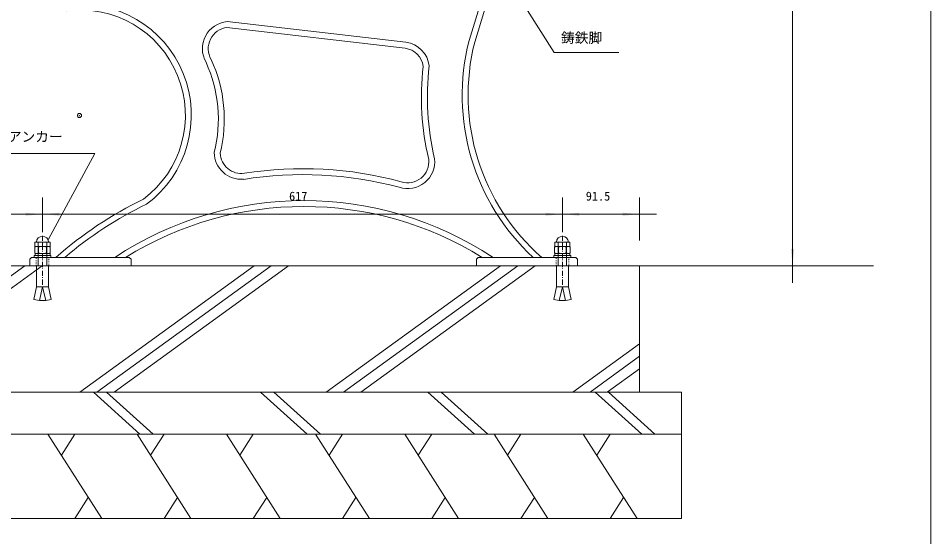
# Model space of a CAD drawing. Units: millimetres, scale not verified. Extents: x -1950 to 1950, y -1375 to 1375.
# Drawn here: x 867 to 1950, y -766 to -150 of the extents above; entities that cross this region are included whole.
import ezdxf
from ezdxf.enums import TextEntityAlignment as Align

# ---------------------------------------------------------------- set-up
doc = ezdxf.new("R2010")
doc.units = ezdxf.units.MM
doc.header["$LTSCALE"] = 10
doc.header["$PDMODE"] = 32
doc.header["$PDSIZE"] = 5
doc.linetypes.add('USER5', pattern=[0.208282, 0.069427, -0.138855])
doc.linetypes.add('USER6', pattern=[1.041641, 0.625, -0.208282, 0.069427, -0.138931])
doc.layers.add('0-1_IMPORTED', color=30, linetype='Continuous', lineweight=18)
doc.styles.add('ＭＳ ゴシック', font='')
doc.styles.get('ＭＳ ゴシック').set_extended_font_data('MS Gothic')

msp = doc.modelspace()

# ---------------------------------------------------------------- linework, layer by layer
at = {"layer": '0-1_IMPORTED', "color": 1}
for p, q in [((1786, 405.79), (1786, -444.21)), ((816, -310.77), (957.98, -310.77)), ((957.98, -310.77), (903.03, -412.55)), ((895.88, -404.21), (895.88, -362.86)), ((895.88, -404.21), (895.88, -362.86)), ((1512.84, -404.21), (1512.84, -362.86)), ((1512.84, -404.21), (1512.84, -362.86)), ((1604.38, -414.25), (1604.38, -362.86)), ((804.38, -382.86), (895.88, -382.86)), ((875.88, -382.86), (895.88, -382.86)), ((895.88, -382.86), (915.88, -382.86)), ((895.88, -382.86), (1512.84, -382.86)), ((1492.84, -382.86), (1512.84, -382.86)), ((1512.84, -382.86), (1604.38, -382.86)), ((1512.84, -382.86), (1532.84, -382.86)), ((1604.38, -382.86), (1624.38, -382.86)), ((1684, -444.21), (1806, -444.21)), ((1786, -444.21), (1786, -464.21))]:
    msp.add_line(p, q, dxfattribs=at)
at = {"layer": '0-1_IMPORTED'}
for p, q in [((1565.26, 357.33), (1402.01, -176.67)), ((1571.95, 355.29), (1408.8, -178.39)), ((1114.76, -161.09), (1326.41, -185.63)), ((1115.06, -154.08), (1327.22, -178.68)), ((888.73, -416.12), (903.03, -416.12)), ((888.73, -416.12), (903.03, -416.12)), ((891.26, -428.81), (891.26, -421.84)), ((891.26, -428.81), (891.26, -421.84)), ((895.88, -416.84), (895.88, -420.41)), ((895.88, -416.84), (895.88, -420.41)), ((900.5, -421.84), (900.5, -428.81)), ((900.5, -421.84), (900.5, -428.81)), ((1505.68, -416.12), (1519.99, -416.12)), ((1505.68, -416.12), (1519.99, -416.12)), ((1508.22, -428.81), (1508.22, -421.84)), ((1508.22, -428.81), (1508.22, -421.84)), ((1512.84, -416.84), (1512.84, -420.41)), ((1512.84, -416.84), (1512.84, -420.41)), ((1517.46, -421.84), (1517.46, -428.81)), ((1517.46, -421.84), (1517.46, -428.81)), ((531.04, -444.21), (1881.91, -444.21)), ((804.38, -510.09), (895.24, -444.21)), ((804.38, -495.24), (874.76, -444.21)), ((848.89, -444.21), (1559.86, -444.21)), ((939.98, -594.21), (1146.88, -444.21)), ((960.46, -594.21), (1167.36, -444.21)), ((980.94, -594.21), (1187.84, -444.21)), ((1232.58, -594.21), (1439.47, -444.21)), ((1253.06, -594.21), (1459.95, -444.21)), ((1273.54, -594.21), (1480.43, -444.21)), ((895.88, -469.21), (892.13, -485.45)), ((895.88, -469.21), (892.13, -485.45)), ((895.88, -469.21), (899.63, -485.45)), ((895.88, -469.21), (899.63, -485.45)), ((1512.84, -469.21), (1509.09, -485.45)), ((1512.84, -469.21), (1509.09, -485.45)), ((1512.84, -469.21), (1516.59, -485.45)), ((1512.84, -469.21), (1516.59, -485.45)), ((892.13, -485.45), (885.63, -483.95)), ((892.13, -485.45), (885.63, -483.95)), ((899.63, -485.45), (892.13, -485.45)), ((899.63, -485.45), (892.13, -485.45)), ((899.63, -485.45), (906.12, -483.95)), ((899.63, -485.45), (906.12, -483.95)), ((1509.09, -485.45), (1502.59, -483.95)), ((1509.09, -485.45), (1502.59, -483.95)), ((1516.59, -485.45), (1509.09, -485.45)), ((1516.59, -485.45), (1509.09, -485.45)), ((1516.59, -485.45), (1523.08, -483.95)), ((1516.59, -485.45), (1523.08, -483.95)), ((1525.17, -594.21), (1604.38, -536.79)), ((1545.65, -594.21), (1604.38, -551.64)), ((1566.13, -594.21), (1604.38, -566.49)), ((956.21, -594.21), (1011.49, -644.21)), ((971.85, -594.21), (1027.12, -644.21)), ((1154.74, -594.21), (1210.02, -644.21)), ((1170.38, -594.21), (1225.65, -644.21)), ((1353.27, -594.21), (1408.55, -644.21)), ((1368.91, -594.21), (1424.18, -644.21)), ((1551.8, -594.21), (1607.08, -644.21)), ((1567.44, -594.21), (1622.71, -644.21)), ((966.14, -744.21), (902.29, -644.21)), ((918.25, -669.21), (934.21, -644.21)), ((1072.02, -744.21), (1008.17, -644.21)), ((1024.13, -669.21), (1040.1, -644.21)), ((1177.91, -744.21), (1114.05, -644.21)), ((1130.01, -669.21), (1145.98, -644.21)), ((1283.79, -744.21), (1219.93, -644.21)), ((1235.9, -669.21), (1251.86, -644.21)), ((1389.67, -744.21), (1325.81, -644.21)), ((1341.78, -669.21), (1357.74, -644.21)), ((1495.55, -744.21), (1431.7, -644.21)), ((1447.66, -669.21), (1463.63, -644.21)), ((1601.44, -744.21), (1537.58, -644.21)), ((1553.54, -669.21), (1569.51, -644.21)), ((950.18, -719.21), (934.21, -744.21)), ((1056.06, -719.21), (1040.1, -744.21)), ((1161.94, -719.21), (1145.98, -744.21)), ((1267.82, -719.21), (1251.86, -744.21)), ((1373.71, -719.21), (1357.74, -744.21)), ((1479.59, -719.21), (1463.62, -744.21)), ((1585.47, -719.21), (1569.51, -744.21))]:
    msp.add_line(p, q, dxfattribs=at)
at = {"layer": '0-1_IMPORTED', "linetype": 'USER6'}
for p, q in [((895.88, -466.63), (895.88, -408.63)), ((1512.88, -466.63), (1512.88, -408.63))]:
    msp.add_line(p, q, dxfattribs=at)
at = {"layer": '0-1_IMPORTED'}
for points in [[(-1950, 1375), (1950, 1375), (1950, -1375), (-1950, -1375)], [(905.11, -421.84), (903.88, -421.12), (887.88, -421.12), (886.64, -421.84), (886.64, -428.81), (887.88, -429.52), (903.88, -429.52), (905.11, -428.81)], [(905.11, -421.84), (903.88, -421.12), (887.88, -421.12), (886.64, -421.84), (886.64, -428.81), (887.88, -429.52), (903.88, -429.52), (905.11, -428.81)], [(886.88, -416.12), (904.88, -416.12), (904.88, -421.12), (886.88, -421.12)], [(886.88, -416.12), (904.88, -416.12), (904.88, -421.12), (886.88, -421.12)], [(900.88, -416.21), (890.88, -416.21), (890.88, -444.21), (900.88, -444.21)], [(900.88, -416.21), (890.88, -416.21), (890.88, -444.21), (900.88, -444.21)], [(1522.07, -421.84), (1520.84, -421.12), (1504.84, -421.12), (1503.6, -421.84), (1503.6, -428.81), (1504.84, -429.52), (1520.84, -429.52), (1522.07, -428.81)], [(1522.07, -421.84), (1520.84, -421.12), (1504.84, -421.12), (1503.6, -421.84), (1503.6, -428.81), (1504.84, -429.52), (1520.84, -429.52), (1522.07, -428.81)], [(1503.84, -416.12), (1521.84, -416.12), (1521.84, -421.12), (1503.84, -421.12)], [(1503.84, -416.12), (1521.84, -416.12), (1521.84, -421.12), (1503.84, -421.12)], [(1517.84, -416.21), (1507.84, -416.21), (1507.84, -444.21), (1517.84, -444.21)], [(1517.84, -416.21), (1507.84, -416.21), (1507.84, -444.21), (1517.84, -444.21)], [(905.88, -431.91), (885.88, -431.91), (885.88, -434.21), (905.88, -434.21)], [(905.88, -431.91), (885.88, -431.91), (885.88, -434.21), (905.88, -434.21)], [(904.79, -429.52), (886.96, -429.52), (886.96, -431.91), (904.79, -431.91)], [(904.79, -429.52), (886.96, -429.52), (886.96, -431.91), (904.79, -431.91)], [(1522.84, -431.91), (1502.84, -431.91), (1502.84, -434.21), (1522.84, -434.21)], [(1522.84, -431.91), (1502.84, -431.91), (1502.84, -434.21), (1522.84, -434.21)], [(1521.75, -429.52), (1503.92, -429.52), (1503.92, -431.91), (1521.75, -431.91)], [(1521.75, -429.52), (1503.92, -429.52), (1503.92, -431.91), (1521.75, -431.91)], [(880.88, -436.21), (882.88, -434.21), (998.88, -434.21), (1000.88, -436.21), (1000.88, -444.21), (880.88, -444.21)], [(1530.91, -436.21), (1528.91, -434.21), (1412.91, -434.21), (1410.91, -436.21), (1410.91, -444.21), (1530.91, -444.21)], [(804.38, -444.21), (1604.38, -444.21), (1604.38, -594.21), (804.38, -594.21)], [(902.96, -444.21), (888.79, -444.21), (888.79, -469.21), (902.96, -469.21)], [(902.96, -444.21), (888.79, -444.21), (888.79, -469.21), (902.96, -469.21)], [(1519.92, -444.21), (1505.75, -444.21), (1505.75, -469.21), (1519.92, -469.21)], [(1519.92, -444.21), (1505.75, -444.21), (1505.75, -469.21), (1519.92, -469.21)], [(754.38, -594.21), (1654.38, -594.21), (1654.38, -644.21), (754.38, -644.21)], [(754.38, -644.21), (1654.38, -644.21), (1654.38, -744.21), (754.38, -744.21)]]:
    msp.add_lwpolyline(points, close=True, dxfattribs=at)
at = {"layer": '0-1_IMPORTED', "color": 1}
msp.add_lwpolyline([(1437, -86.13), (1503.01, -190.68), (1580, -190.68)], dxfattribs=at)
at = {"layer": '0-1_IMPORTED'}
for points in [[(905.11, -421.84), (904.54, -421.52), (903.96, -421.3), (903.38, -421.17), (902.8, -421.12), (902.23, -421.17), (901.65, -421.3), (901.07, -421.52), (900.5, -421.84), (899.34, -421.52), (898.19, -421.3), (897.03, -421.17), (895.88, -421.12), (894.72, -421.17), (893.57, -421.3), (892.41, -421.52), (891.26, -421.84), (890.68, -421.52), (890.1, -421.3), (889.53, -421.17), (888.95, -421.12), (888.37, -421.17), (887.79, -421.3), (887.22, -421.52), (886.64, -421.84)], [(905.11, -421.84), (904.54, -421.52), (903.96, -421.3), (903.38, -421.17), (902.8, -421.12), (902.23, -421.17), (901.65, -421.3), (901.07, -421.52), (900.5, -421.84), (899.34, -421.52), (898.19, -421.3), (897.03, -421.17), (895.88, -421.12), (894.72, -421.17), (893.57, -421.3), (892.41, -421.52), (891.26, -421.84), (890.68, -421.52), (890.1, -421.3), (889.53, -421.17), (888.95, -421.12), (888.37, -421.17), (887.79, -421.3), (887.22, -421.52), (886.64, -421.84)], [(1522.07, -421.84), (1521.5, -421.52), (1520.92, -421.3), (1520.34, -421.17), (1519.76, -421.12), (1519.19, -421.17), (1518.61, -421.3), (1518.03, -421.52), (1517.46, -421.84), (1516.3, -421.52), (1515.15, -421.3), (1513.99, -421.17), (1512.84, -421.12), (1511.68, -421.17), (1510.53, -421.3), (1509.37, -421.52), (1508.22, -421.84), (1507.64, -421.52), (1507.06, -421.3), (1506.49, -421.17), (1505.91, -421.12), (1505.33, -421.17), (1504.75, -421.3), (1504.18, -421.52), (1503.6, -421.84)], [(1522.07, -421.84), (1521.5, -421.52), (1520.92, -421.3), (1520.34, -421.17), (1519.76, -421.12), (1519.19, -421.17), (1518.61, -421.3), (1518.03, -421.52), (1517.46, -421.84), (1516.3, -421.52), (1515.15, -421.3), (1513.99, -421.17), (1512.84, -421.12), (1511.68, -421.17), (1510.53, -421.3), (1509.37, -421.52), (1508.22, -421.84), (1507.64, -421.52), (1507.06, -421.3), (1506.49, -421.17), (1505.91, -421.12), (1505.33, -421.17), (1504.75, -421.3), (1504.18, -421.52), (1503.6, -421.84)], [(905.11, -428.81), (904.54, -429.12), (903.96, -429.34), (903.38, -429.48), (902.8, -429.52), (902.23, -429.48), (901.65, -429.34), (901.07, -429.12), (900.5, -428.81), (899.34, -429.12), (898.19, -429.34), (897.03, -429.48), (895.88, -429.52), (894.72, -429.48), (893.57, -429.34), (892.41, -429.12), (891.26, -428.81), (890.68, -429.12), (890.1, -429.34), (889.53, -429.48), (888.95, -429.52), (888.37, -429.48), (887.79, -429.34), (887.22, -429.12), (886.64, -428.81)], [(905.11, -428.81), (904.54, -429.12), (903.96, -429.34), (903.38, -429.48), (902.8, -429.52), (902.23, -429.48), (901.65, -429.34), (901.07, -429.12), (900.5, -428.81), (899.34, -429.12), (898.19, -429.34), (897.03, -429.48), (895.88, -429.52), (894.72, -429.48), (893.57, -429.34), (892.41, -429.12), (891.26, -428.81), (890.68, -429.12), (890.1, -429.34), (889.53, -429.48), (888.95, -429.52), (888.37, -429.48), (887.79, -429.34), (887.22, -429.12), (886.64, -428.81)], [(1522.07, -428.81), (1521.5, -429.12), (1520.92, -429.34), (1520.34, -429.48), (1519.76, -429.52), (1519.19, -429.48), (1518.61, -429.34), (1518.03, -429.12), (1517.46, -428.81), (1516.3, -429.12), (1515.15, -429.34), (1513.99, -429.48), (1512.84, -429.52), (1511.68, -429.48), (1510.53, -429.34), (1509.37, -429.12), (1508.22, -428.81), (1507.64, -429.12), (1507.06, -429.34), (1506.49, -429.48), (1505.91, -429.52), (1505.33, -429.48), (1504.75, -429.34), (1504.18, -429.12), (1503.6, -428.81)], [(1522.07, -428.81), (1521.5, -429.12), (1520.92, -429.34), (1520.34, -429.48), (1519.76, -429.52), (1519.19, -429.48), (1518.61, -429.34), (1518.03, -429.12), (1517.46, -428.81), (1516.3, -429.12), (1515.15, -429.34), (1513.99, -429.48), (1512.84, -429.52), (1511.68, -429.48), (1510.53, -429.34), (1509.37, -429.12), (1508.22, -428.81), (1507.64, -429.12), (1507.06, -429.34), (1506.49, -429.48), (1505.91, -429.52), (1505.33, -429.48), (1504.75, -429.34), (1504.18, -429.12), (1503.6, -428.81)], [(885.63, -483.95), (888.79, -469.21), (895.88, -469.21), (892.13, -485.45), (885.63, -483.95), (888.79, -469.21)], [(885.63, -483.95), (888.79, -469.21), (895.88, -469.21), (892.13, -485.45), (885.63, -483.95), (888.79, -469.21)], [(906.12, -483.95), (902.96, -469.21), (895.88, -469.21), (899.63, -485.45), (906.12, -483.95), (902.96, -469.21)], [(906.12, -483.95), (902.96, -469.21), (895.88, -469.21), (899.63, -485.45), (906.12, -483.95), (902.96, -469.21)], [(1502.59, -483.95), (1505.75, -469.21), (1512.84, -469.21), (1509.09, -485.45), (1502.59, -483.95), (1505.75, -469.21)], [(1502.59, -483.95), (1505.75, -469.21), (1512.84, -469.21), (1509.09, -485.45), (1502.59, -483.95), (1505.75, -469.21)], [(1523.08, -483.95), (1519.92, -469.21), (1512.84, -469.21), (1516.59, -485.45), (1523.08, -483.95), (1519.92, -469.21)], [(1523.08, -483.95), (1519.92, -469.21), (1512.84, -469.21), (1516.59, -485.45), (1523.08, -483.95), (1519.92, -469.21)]]:
    msp.add_lwpolyline(points, dxfattribs=at)
at = {"layer": '0-1_IMPORTED', "linetype": 'USER5'}
for points in [[(888.38, -434.21), (903.38, -434.21), (903.38, -444.21), (888.38, -444.21)], [(1505.34, -434.21), (1520.34, -434.21), (1520.34, -444.21), (1505.34, -444.21)]]:
    msp.add_lwpolyline(points, close=True, dxfattribs=at)
at = {"layer": '0-1_IMPORTED'}
for centre, radius, start, end in [((940.43, -265.21), 132, 306.66753, 97.20764), ((940.43, -265.21), 125, 306.9736, 97.38244), ((1117.83, -186.2), 32.3, 94.93662, 210.14811), ((1117.83, -186.2), 25.3, 96.98027, 210.60233), ((1322.88, -210.53), 32.15, 6.97306, 82.23789), ((1656.93, -241.36), 263, 165.76082, 227.16271), ((1656.93, -241.36), 256, 165.76082, 228.88039), ((1322.88, -210.53), 25, 7.47728, 82.23789), ((941.57, -270.04), 163, 345.9259, 24.50226), ((941.57, -270.04), 170, 346.25135, 24.66991), ((1663.54, -243.97), 318, 173.36837, 193.40209), ((1663.54, -243.97), 311, 173.10347, 193.56364), ((1131.68, -309.42), 32, 180.37379, 274.86716), ((1131.68, -309.42), 25, 182.33631, 278.47833), ((1329.3, -320.51), 32, 251.75488, 6.41576), ((1329.3, -320.51), 25, 252.01657, 6.41576), ((1205.09, -773.77), 445, 74.82436, 99.012), ((1205.09, -773.77), 438, 74.89552, 99.28382), ((1211.8, -773.38), 453, 115.66327, 131.52007), ((1206.05, -773.66), 407, 56.51424, 123.48559), ((1211.8, -773.38), 446, 115.57668, 130.4939), ((1206.05, -773.66), 400, 58.06189, 121.93811), ((895.88, -416.12), 7.15, 90, 180), ((895.88, -416.12), 7.15, 90, 180), ((895.88, -416.12), 7.15, 0, 90), ((895.88, -416.12), 7.15, 0, 90), ((1512.84, -416.12), 7.15, 90, 180), ((1512.84, -416.12), 7.15, 90, 180), ((1512.84, -416.12), 7.15, 0, 90), ((1512.84, -416.12), 7.15, 0, 90)]:
    msp.add_arc(centre, radius, start, end, dxfattribs=at)
at = {"layer": '0-1_IMPORTED', "color": 1}
msp.add_point((939.68, -265.61), dxfattribs=at)
for points in [[(895.88, -382.86), (875.88, -384.61), (875.88, -381.11)], [(895.88, -382.86), (915.88, -381.11), (915.88, -384.61)], [(1512.84, -382.86), (1492.84, -384.61), (1492.84, -381.11)], [(1512.84, -382.86), (1532.83, -381.11), (1532.83, -384.61)], [(1604.38, -382.86), (1584.38, -384.61), (1584.38, -381.11)], [(1786, -444.21), (1784.25, -424.21), (1787.75, -424.21)]]:
    msp.add_solid(points, dxfattribs=at)

# ---------------------------------------------------------------- texts
at = {"layer": '0-1_IMPORTED', "color": 7, "style": 'ＭＳ ゴシック'}
for s, height, p in [('鋳鉄脚', 11.94, (1511.27, -182.82)), ('M10アンカー', 11.94, (830.28, -300.32)), ('617', 10.67, (1188.48, -369.9)), ('91.5', 10.67, (1540.61, -369.9))]:
    msp.add_text(s, height=height, dxfattribs=at).set_placement(p, align=Align.BOTTOM_LEFT)

doc.saveas('drawing.dxf')
